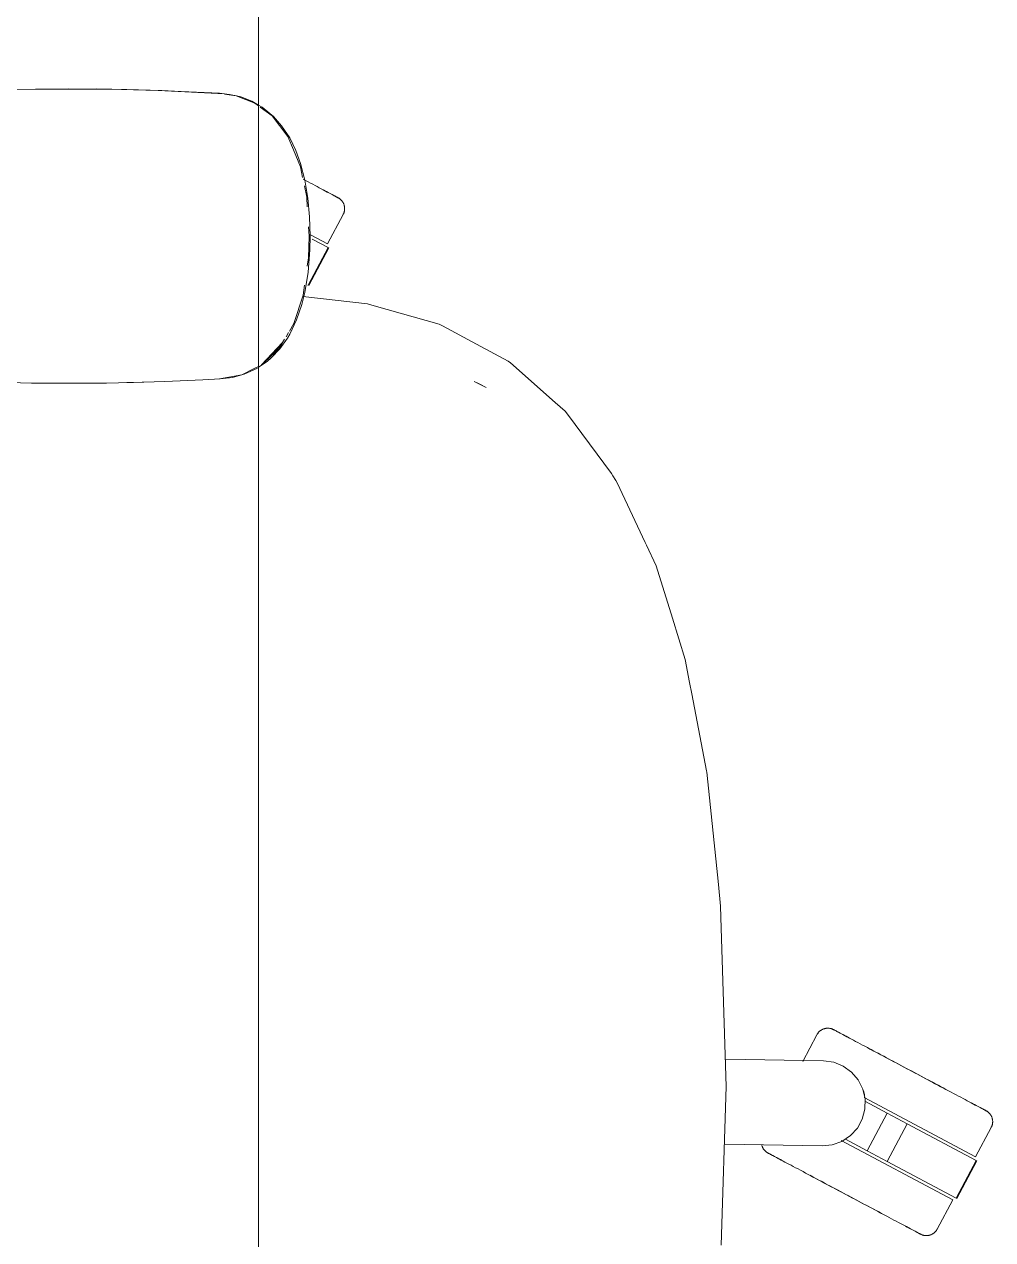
# Model space of a CAD drawing. Header units: millimetres. Extents: x 155927 to 326028, y -36033 to 97293.
# Drawn here: x 164215.7 to 164534.5, y 17334.7 to 17734.8 of the extents above; entities that cross this region are included whole.
import ezdxf

# ---------------------------------------------------------------- set-up
doc = ezdxf.new("R2010")
doc.units = ezdxf.units.MM
doc.header["$MEASUREMENT"] = 0
doc.layers.add('G-IMPT', color=8, linetype='CONTINUOUS', lineweight=9)
doc.layers.add('I-FURN', color=8, linetype='CONTINUOUS', lineweight=9)

msp = doc.modelspace()

# ---------------------------------------------------------------- linework, layer by layer
at = {"layer": 'G-IMPT'}
for p, q in [((164219.41, 17713.49), (164210.99, 17713.32)), ((164219.41, 17713.49), (164230.2, 17713.58)), ((164219.41, 17713.49), (164239.59, 17713.53)), ((164219.41, 17713.49), (164249.43, 17713.37)), ((164249.43, 17713.37), (164230.2, 17713.58)), ((164239.59, 17713.53), (164249.43, 17713.37)), ((164239.59, 17713.53), (164260.99, 17713.03)), ((164239.59, 17713.53), (164259.78, 17713.07)), ((164239.59, 17713.5), (164241.63, 17713.51)), ((164241.63, 17713.51), (164243.54, 17713.44)), ((164249.43, 17713.37), (164260.99, 17713.03)), ((164260.99, 17713.03), (164259.78, 17713.07)), ((164259.78, 17713.07), (164281.56, 17711.98)), ((164259.78, 17713.07), (164279.96, 17712.1)), ((164260.99, 17713.03), (164281.56, 17711.98)), ((164281.56, 17711.98), (164279.96, 17712.1)), ((164281.56, 17711.98), (164283.21, 17711.73)), ((164285.43, 17711.27), (164281.58, 17711.85)), ((164285.61, 17711.29), (164283.21, 17711.73)), ((164285.43, 17711.27), (164291.62, 17708.86)), ((164285.61, 17711.29), (164286.95, 17710.92)), ((164290.59, 17709.52), (164286.95, 17710.92)), ((164290.59, 17709.52), (164292.83, 17708.25)), ((164291.62, 17708.86), (164292.83, 17707.96)), ((164292.83, 17708.25), (164294.03, 17707.57)), ((164293.38, 17707.56), (164297.25, 17704.69)), ((164294.03, 17707.57), (164297.77, 17704.49)), ((164297.25, 17704.69), (164302.46, 17697.9)), ((164300.43, 17701.45), (164297.77, 17704.49)), ((164303.09, 17697.4), (164300.43, 17701.45)), ((164302.46, 17697.9), (164304.3, 17693.51)), ((164303.09, 17697.4), (164305.07, 17693.33)), ((164306.63, 17687.88), (164304.3, 17693.51)), ((164306.66, 17689), (164305.07, 17693.33)), ((164306.66, 17689), (164308.09, 17683.52)), ((164306.63, 17687.88), (164307.34, 17684.42)), ((164307.9, 17681.67), (164308.67, 17677.92)), ((164309.09, 17677.58), (164308.09, 17683.52)), ((164308.67, 17677.92), (164308.87, 17674.72)), ((164309.09, 17677.58), (164309.65, 17671.43)), ((164309.27, 17668.2), (164309.46, 17665.1)), ((164309.83, 17665.1), (164309.65, 17671.43)), ((164309.23, 17657.93), (164309.46, 17665.1)), ((164309.74, 17660.59), (164309.83, 17665.1)), ((164309.74, 17660.59), (164309.17, 17653.27)), ((164309.23, 17657.93), (164308.83, 17655.15)), ((164308.05, 17646.51), (164309.17, 17653.27)), ((164307.96, 17648.96), (164307.5, 17645.67)), ((164307.5, 17645.67), (164304.47, 17636.28)), ((164307.07, 17642.59), (164308.05, 17646.51)), ((164307.38, 17645.17), (164328.66, 17642.75)), ((164307.07, 17642.59), (164305.33, 17637.5)), ((164330.92, 17642.11), (164328.66, 17642.75)), ((164330.92, 17642.11), (164352.27, 17636.11)), ((164304.47, 17636.28), (164303, 17633.83)), ((164305.33, 17637.5), (164303.13, 17632.86)), ((164352.27, 17636.11), (164353.38, 17635.51)), ((164302.72, 17633.36), (164301.86, 17631.92)), ((164303.13, 17632.86), (164302.32, 17631.49)), ((164353.38, 17635.51), (164364.62, 17629.5)), ((164300.7, 17630.06), (164293.8, 17622.67)), ((164299.57, 17628.76), (164296.21, 17624.91)), ((164297.01, 17624.99), (164299.88, 17628.03)), ((164301.39, 17631.13), (164299.51, 17627.98)), ((164299.88, 17628.03), (164302.32, 17631.49)), ((164300.7, 17630.06), (164299.88, 17629.12)), ((164364.62, 17629.5), (164375.05, 17623.92)), ((164299.51, 17627.98), (164293.8, 17622.67)), ((164293.8, 17622.67), (164296.21, 17624.91)), ((164297.01, 17624.99), (164295.69, 17623.85)), ((164291.56, 17621.57), (164287.3, 17619.47)), ((164292.47, 17621.65), (164288.14, 17619.66)), ((164291.56, 17621.57), (164292.83, 17622.2)), ((164292.83, 17621.9), (164295.69, 17623.85)), ((164375.72, 17623.33), (164375.05, 17623.92)), ((164390.5, 17610.31), (164375.72, 17623.33)), ((164218.05, 17616.72), (164205.74, 17617.02)), ((164218.05, 17616.72), (164223.52, 17616.65)), ((164238.23, 17616.64), (164223.52, 17616.65)), ((164242.74, 17616.7), (164238.23, 17616.64)), ((164242.74, 17616.7), (164258.41, 17617.07)), ((164249.47, 17616.87), (164251.69, 17616.87)), ((164255.01, 17617.02), (164251.69, 17616.87)), ((164258.41, 17617.07), (164261.96, 17617.2)), ((164274.52, 17617.81), (164261.96, 17617.2)), ((164274.52, 17617.81), (164280.18, 17618.1)), ((164287.3, 17619.47), (164279.96, 17618.1)), ((164280.18, 17618.1), (164284.19, 17618.6)), ((164284.19, 17618.6), (164288.14, 17619.66)), ((164365.45, 17616.48), (164363.86, 17617.26)), ((164367.75, 17615.31), (164363.86, 17617.26)), ((164367.75, 17615.31), (164365.45, 17616.48)), ((164390.5, 17610.31), (164393.76, 17607.44)), ((164394.49, 17606.47), (164393.76, 17607.44)), ((164409.06, 17586.98), (164394.49, 17606.47)), ((164409.06, 17586.98), (164409.52, 17586.21)), ((164409.52, 17586.21), (164410.46, 17584.63)), ((164410.88, 17583.92), (164410.46, 17584.63)), ((164410.88, 17583.92), (164420.15, 17564.28)), ((164420.15, 17564.28), (164420.58, 17563.36)), ((164423.77, 17556.6), (164420.58, 17563.36)), ((164423.77, 17556.6), (164429.09, 17539.33)), ((164429.09, 17539.33), (164433.28, 17525.72)), ((164433.28, 17525.72), (164434.74, 17518.12)), ((164435.45, 17514.45), (164434.74, 17518.12)), ((164435.45, 17514.45), (164440.31, 17489.07)), ((164440.4, 17488.61), (164440.31, 17489.07)), ((164440.4, 17488.61), (164444.22, 17451.62)), ((164444.22, 17451.62), (164444.96, 17444.55)), ((164445.18, 17437.29), (164444.96, 17444.55)), ((164446.8, 17385.13), (164445.18, 17437.29)), ((164445.09, 17332.95), (164446.8, 17385.13))]:
    msp.add_line(p, q, dxfattribs=at)
at = {"layer": 'I-FURN'}
for p, q in [((164292.83, 18642.89), (164292.83, 16642.89)), ((164292.83, 16642.89), (164292.83, 18642.89)), ((164308.31, 17683.39), (164307.48, 17683.84)), ((164309.13, 17682.96), (164308.31, 17683.39)), ((164309.91, 17682.54), (164309.13, 17682.96)), ((164310.68, 17682.14), (164309.91, 17682.54)), ((164311.41, 17681.75), (164310.68, 17682.14)), ((164312.12, 17681.37), (164311.41, 17681.75)), ((164312.8, 17681.01), (164312.12, 17681.37)), ((164313.44, 17680.67), (164312.8, 17681.01)), ((164314.06, 17680.34), (164313.44, 17680.67)), ((164314.64, 17680.03), (164314.06, 17680.34)), ((164314.33, 17680.19), (164314.9, 17679.89)), ((164315.2, 17679.74), (164314.64, 17680.03)), ((164314.9, 17679.89), (164315.44, 17679.61)), ((164315.71, 17679.46), (164315.2, 17679.74)), ((164315.44, 17679.61), (164315.94, 17679.34)), ((164316.19, 17679.21), (164315.71, 17679.46)), ((164315.94, 17679.34), (164316.4, 17679.09)), ((164316.64, 17678.97), (164316.19, 17679.21)), ((164316.4, 17679.09), (164316.83, 17678.86)), ((164317.05, 17678.75), (164316.64, 17678.97)), ((164316.83, 17678.86), (164317.23, 17678.66)), ((164317.42, 17678.55), (164317.05, 17678.75)), ((164317.23, 17678.66), (164317.58, 17678.47)), ((164317.76, 17678.37), (164317.42, 17678.55)), ((164317.58, 17678.47), (164317.9, 17678.3)), ((164318.06, 17678.22), (164317.76, 17678.37)), ((164317.9, 17678.3), (164318.18, 17678.15)), ((164318.31, 17678.08), (164318.06, 17678.22)), ((164318.18, 17678.15), (164318.42, 17678.02)), ((164318.53, 17677.96), (164318.31, 17678.08)), ((164318.42, 17678.02), (164318.62, 17677.91)), ((164318.71, 17677.87), (164318.53, 17677.96)), ((164318.62, 17677.91), (164318.78, 17677.83)), ((164318.85, 17677.79), (164318.71, 17677.87)), ((164318.78, 17677.83), (164318.91, 17677.76)), ((164318.95, 17677.74), (164318.85, 17677.79)), ((164318.91, 17677.76), (164318.99, 17677.72)), ((164319.01, 17677.71), (164318.95, 17677.74)), ((164318.99, 17677.72), (164319.03, 17677.7)), ((164319.03, 17677.69), (164319.01, 17677.71)), ((164319.03, 17677.7), (164319.03, 17677.69)), ((164319.03, 17677.69), (164319.18, 17677.62)), ((164319.18, 17677.62), (164319.31, 17677.53)), ((164319.31, 17677.53), (164319.45, 17677.44)), ((164319.45, 17677.44), (164319.58, 17677.35)), ((164319.58, 17677.35), (164319.7, 17677.25)), ((164319.7, 17677.25), (164319.83, 17677.14)), ((164319.83, 17677.14), (164319.94, 17677.03)), ((164319.94, 17677.03), (164320.06, 17676.92)), ((164320.06, 17676.92), (164320.17, 17676.8)), ((164320.17, 17676.8), (164320.27, 17676.68)), ((164320.27, 17676.68), (164320.37, 17676.55)), ((164320.37, 17676.55), (164320.46, 17676.42)), ((164320.46, 17676.42), (164320.55, 17676.28)), ((164320.55, 17676.28), (164320.64, 17676.15)), ((164320.64, 17676.15), (164320.71, 17676)), ((164315.55, 17662.56), (164320.7, 17672.24)), ((164320.72, 17672.28), (164320.7, 17672.24)), ((164320.71, 17676), (164320.79, 17675.86)), ((164320.79, 17672.43), (164320.72, 17672.28)), ((164320.79, 17675.86), (164320.85, 17675.71)), ((164320.86, 17672.57), (164320.79, 17672.43)), ((164320.85, 17675.71), (164320.91, 17675.56)), ((164320.92, 17672.72), (164320.86, 17672.57)), ((164320.91, 17675.56), (164320.97, 17675.41)), ((164320.97, 17672.88), (164320.92, 17672.72)), ((164320.97, 17675.41), (164321.01, 17675.26)), ((164321.02, 17673.03), (164320.97, 17672.88)), ((164321.01, 17675.26), (164321.06, 17675.1)), ((164321.06, 17673.19), (164321.02, 17673.03)), ((164321.06, 17675.1), (164321.09, 17674.95)), ((164321.09, 17673.34), (164321.06, 17673.19)), ((164321.09, 17674.95), (164321.12, 17674.79)), ((164321.12, 17673.5), (164321.09, 17673.34)), ((164321.12, 17674.79), (164321.14, 17674.63)), ((164321.14, 17673.66), (164321.12, 17673.5)), ((164321.14, 17674.63), (164321.16, 17674.47)), ((164321.16, 17673.82), (164321.14, 17673.66)), ((164321.16, 17674.47), (164321.17, 17674.31)), ((164321.17, 17673.98), (164321.16, 17673.82)), ((164321.17, 17674.31), (164321.17, 17674.14)), ((164321.17, 17674.14), (164321.17, 17673.98)), ((164309.92, 17665.55), (164315.55, 17662.56)), ((164310.44, 17664.14), (164315.74, 17661.33)), ((164315.74, 17661.33), (164309.16, 17648.97)), ((164309.33, 17648.88), (164315.91, 17661.24)), ((164309.16, 17648.97), (164309.07, 17649.02)), ((164478.36, 17403.89), (164478.5, 17403.96)), ((164478.5, 17403.96), (164478.65, 17404.03)), ((164478.65, 17404.03), (164478.8, 17404.09)), ((164478.8, 17404.09), (164478.95, 17404.15)), ((164478.95, 17404.15), (164479.1, 17404.19)), ((164479.1, 17404.19), (164479.26, 17404.23)), ((164479.26, 17404.23), (164479.42, 17404.27)), ((164479.42, 17404.27), (164479.58, 17404.3)), ((164479.58, 17404.3), (164479.74, 17404.32)), ((164479.74, 17404.32), (164479.9, 17404.34)), ((164479.9, 17404.34), (164480.06, 17404.35)), ((164480.06, 17404.35), (164480.22, 17404.35)), ((164480.22, 17404.35), (164480.38, 17404.35)), ((164480.38, 17404.35), (164480.54, 17404.34)), ((164480.54, 17404.34), (164480.7, 17404.32)), ((164480.7, 17404.32), (164480.86, 17404.3)), ((164480.86, 17404.3), (164481.02, 17404.27)), ((164481.02, 17404.27), (164481.18, 17404.24)), ((164481.18, 17404.24), (164481.33, 17404.2)), ((164481.33, 17404.2), (164481.49, 17404.15)), ((164481.49, 17404.15), (164481.64, 17404.1)), ((164481.64, 17404.1), (164481.79, 17404.04)), ((164481.79, 17404.04), (164481.94, 17403.97)), ((164481.94, 17403.97), (164482.08, 17403.9)), ((164476.67, 17402.21), (164471.97, 17393.37)), ((164476.67, 17402.21), (164476.75, 17402.35)), ((164476.75, 17402.35), (164476.83, 17402.49)), ((164476.83, 17402.49), (164476.92, 17402.63)), ((164476.92, 17402.63), (164477.02, 17402.76)), ((164477.02, 17402.76), (164477.12, 17402.88)), ((164477.12, 17402.88), (164477.22, 17403.01)), ((164477.22, 17403.01), (164477.33, 17403.12)), ((164477.33, 17403.12), (164477.44, 17403.24)), ((164477.44, 17403.24), (164477.56, 17403.35)), ((164477.56, 17403.35), (164477.69, 17403.45)), ((164477.69, 17403.45), (164477.81, 17403.55)), ((164477.81, 17403.55), (164477.94, 17403.64)), ((164477.94, 17403.64), (164478.08, 17403.73)), ((164478.08, 17403.73), (164478.22, 17403.82)), ((164478.22, 17403.82), (164478.36, 17403.89)), ((164482.08, 17403.9), (164482.12, 17403.88)), ((164482.12, 17403.88), (164482.14, 17403.87)), ((164482.17, 17403.86), (164482.12, 17403.88)), ((164482.12, 17403.88), (164482.12, 17403.88)), ((164482.14, 17403.87), (164482.2, 17403.84)), ((164482.25, 17403.81), (164482.17, 17403.86)), ((164482.2, 17403.84), (164482.3, 17403.78)), ((164482.37, 17403.75), (164482.25, 17403.81)), ((164482.3, 17403.78), (164482.44, 17403.71)), ((164482.53, 17403.66), (164482.37, 17403.75)), ((164482.44, 17403.71), (164482.62, 17403.61)), ((164482.73, 17403.55), (164482.53, 17403.66)), ((164482.62, 17403.61), (164482.84, 17403.5)), ((164482.97, 17403.43), (164482.73, 17403.55)), ((164482.84, 17403.5), (164483.1, 17403.36)), ((164483.25, 17403.28), (164482.97, 17403.43)), ((164483.1, 17403.36), (164483.4, 17403.2)), ((164483.57, 17403.11), (164483.25, 17403.28)), ((164483.4, 17403.2), (164483.73, 17403.02)), ((164483.93, 17402.92), (164483.57, 17403.11)), ((164483.73, 17403.02), (164484.1, 17402.83)), ((164484.32, 17402.71), (164483.93, 17402.92)), ((164484.1, 17402.83), (164484.51, 17402.61)), ((164484.75, 17402.48), (164484.32, 17402.71)), ((164484.51, 17402.61), (164484.96, 17402.37)), ((164485.22, 17402.23), (164484.75, 17402.48)), ((164484.96, 17402.37), (164485.44, 17402.11)), ((164485.72, 17401.97), (164485.22, 17402.23)), ((164485.44, 17402.11), (164485.96, 17401.84)), ((164486.25, 17401.68), (164485.72, 17401.97)), ((164485.96, 17401.84), (164486.51, 17401.55)), ((164486.82, 17401.38), (164486.25, 17401.68)), ((164486.51, 17401.55), (164487.09, 17401.24)), ((164487.42, 17401.06), (164486.82, 17401.38)), ((164488.06, 17400.72), (164487.42, 17401.06)), ((164488.72, 17400.37), (164488.06, 17400.72)), ((164489.41, 17400), (164488.72, 17400.37)), ((164490.14, 17399.62), (164489.41, 17400)), ((164490.89, 17399.22), (164490.14, 17399.62)), ((164491.66, 17398.81), (164490.89, 17399.22)), ((164492.46, 17398.38), (164491.66, 17398.81)), ((164493.29, 17397.94), (164492.46, 17398.38)), ((164492.84, 17398.18), (164493.67, 17397.74)), ((164494.13, 17397.49), (164493.29, 17397.94)), ((164493.67, 17397.74), (164494.53, 17397.28)), ((164495, 17397.03), (164494.13, 17397.49)), ((164494.53, 17397.28), (164495.41, 17396.81)), ((164495.89, 17396.56), (164495, 17397.03)), ((164495.41, 17396.81), (164496.3, 17396.34)), ((164496.8, 17396.08), (164495.89, 17396.56)), ((164496.3, 17396.34), (164497.22, 17395.85)), ((164497.72, 17395.59), (164496.8, 17396.08)), ((164446.52, 17394.16), (164478.86, 17393.59)), ((164478.86, 17393.59), (164482.2, 17393.13)), ((164482.2, 17393.13), (164485.33, 17391.87)), ((164497.22, 17395.85), (164498.15, 17395.36)), ((164498.66, 17395.09), (164497.72, 17395.59)), ((164498.15, 17395.36), (164499.09, 17394.86)), ((164499.61, 17394.58), (164498.66, 17395.09)), ((164499.09, 17394.86), (164500.05, 17394.35)), ((164500.57, 17394.07), (164499.61, 17394.58)), ((164500.05, 17394.35), (164501.02, 17393.83)), ((164501.55, 17393.55), (164500.57, 17394.07)), ((164501.02, 17393.83), (164502, 17393.31)), ((164502.53, 17393.03), (164501.55, 17393.55)), ((164502, 17393.31), (164502.98, 17392.79)), ((164503.52, 17392.5), (164502.53, 17393.03)), ((164502.98, 17392.79), (164503.98, 17392.26)), ((164504.52, 17391.97), (164503.52, 17392.5)), ((164503.98, 17392.26), (164504.98, 17391.73)), ((164505.52, 17391.44), (164504.52, 17391.97)), ((164485.33, 17391.87), (164488.07, 17389.91)), ((164488.07, 17389.91), (164490.27, 17387.35)), ((164504.98, 17391.73), (164505.98, 17391.19)), ((164506.52, 17390.91), (164505.52, 17391.44)), ((164505.98, 17391.19), (164506.98, 17390.66)), ((164507.53, 17390.37), (164506.52, 17390.91)), ((164506.98, 17390.66), (164507.99, 17390.12)), ((164508.53, 17389.84), (164507.53, 17390.37)), ((164507.99, 17390.12), (164508.99, 17389.59)), ((164509.54, 17389.3), (164508.53, 17389.84)), ((164508.99, 17389.59), (164510, 17389.06)), ((164510.53, 17388.77), (164509.54, 17389.3)), ((164510, 17389.06), (164510.99, 17388.53)), ((164511.53, 17388.24), (164510.53, 17388.77)), ((164510.99, 17388.53), (164511.98, 17388)), ((164512.52, 17387.72), (164511.53, 17388.24)), ((164511.98, 17388), (164512.97, 17387.48)), ((164490.27, 17387.35), (164491.78, 17384.33)), ((164491.78, 17384.33), (164492.53, 17381.04)), ((164513.49, 17387.2), (164512.52, 17387.72)), ((164512.97, 17387.48), (164513.94, 17386.96)), ((164514.46, 17386.68), (164513.49, 17387.2)), ((164513.94, 17386.96), (164514.91, 17386.45)), ((164515.42, 17386.17), (164514.46, 17386.68)), ((164514.91, 17386.45), (164515.86, 17385.94)), ((164516.36, 17385.67), (164515.42, 17386.17)), ((164515.86, 17385.94), (164516.79, 17385.44)), ((164517.29, 17385.18), (164516.36, 17385.67)), ((164516.79, 17385.44), (164517.72, 17384.95)), ((164518.21, 17384.69), (164517.29, 17385.18)), ((164517.72, 17384.95), (164518.62, 17384.47)), ((164519.1, 17384.22), (164518.21, 17384.69)), ((164519.98, 17383.75), (164519.1, 17384.22)), ((164492.19, 17381.54), (164528.91, 17362.01)), ((164492.53, 17381.04), (164492.47, 17377.67)), ((164492.6, 17380.19), (164499.74, 17376.39)), ((164520.84, 17383.29), (164519.98, 17383.75)), ((164521.67, 17382.85), (164520.84, 17383.29)), ((164522.48, 17382.42), (164521.67, 17382.85)), ((164523.27, 17382), (164522.48, 17382.42)), ((164524.03, 17381.59), (164523.27, 17382)), ((164524.77, 17381.2), (164524.03, 17381.59)), ((164525.48, 17380.83), (164524.77, 17381.2)), ((164526.15, 17380.47), (164525.48, 17380.83)), ((164526.8, 17380.12), (164526.15, 17380.47)), ((164527.42, 17379.79), (164526.8, 17380.12)), ((164492.47, 17377.67), (164491.61, 17374.41)), ((164499.74, 17376.39), (164493.17, 17364.03)), ((164499.74, 17376.39), (164506.39, 17372.86)), ((164528, 17379.48), (164527.42, 17379.79)), ((164527.69, 17379.65), (164528.26, 17379.35)), ((164528.55, 17379.19), (164528, 17379.48)), ((164528.26, 17379.35), (164528.8, 17379.06)), ((164529.07, 17378.92), (164528.55, 17379.19)), ((164528.8, 17379.06), (164529.3, 17378.8)), ((164529.55, 17378.66), (164529.07, 17378.92)), ((164529.3, 17378.8), (164529.76, 17378.55)), ((164530, 17378.42), (164529.55, 17378.66)), ((164529.76, 17378.55), (164530.19, 17378.32)), ((164530.41, 17378.2), (164530, 17378.42)), ((164530.19, 17378.32), (164530.59, 17378.11)), ((164530.78, 17378.01), (164530.41, 17378.2)), ((164530.59, 17378.11), (164530.94, 17377.92)), ((164531.12, 17377.83), (164530.78, 17378.01)), ((164530.94, 17377.92), (164531.26, 17377.75)), ((164531.41, 17377.67), (164531.12, 17377.83)), ((164531.26, 17377.75), (164531.54, 17377.6)), ((164531.67, 17377.53), (164531.41, 17377.67)), ((164531.54, 17377.6), (164531.78, 17377.48)), ((164531.89, 17377.42), (164531.67, 17377.53)), ((164531.78, 17377.48), (164531.98, 17377.37)), ((164532.07, 17377.32), (164531.89, 17377.42)), ((164531.98, 17377.37), (164532.14, 17377.28)), ((164532.21, 17377.25), (164532.07, 17377.32)), ((164532.14, 17377.28), (164532.26, 17377.22)), ((164532.31, 17377.19), (164532.21, 17377.25)), ((164532.26, 17377.22), (164532.35, 17377.17)), ((164532.37, 17377.16), (164532.31, 17377.19)), ((164532.35, 17377.17), (164532.39, 17377.15)), ((164532.39, 17377.15), (164532.37, 17377.16)), ((164532.39, 17377.15), (164532.53, 17377.07)), ((164532.39, 17377.15), (164532.39, 17377.15)), ((164532.53, 17377.07), (164532.67, 17376.99)), ((164532.67, 17376.99), (164532.81, 17376.9)), ((164532.81, 17376.9), (164532.94, 17376.8)), ((164532.94, 17376.8), (164533.06, 17376.7)), ((164533.06, 17376.7), (164533.19, 17376.6)), ((164533.19, 17376.6), (164533.3, 17376.49)), ((164533.3, 17376.49), (164533.42, 17376.37)), ((164533.42, 17376.37), (164533.53, 17376.25)), ((164533.53, 17376.25), (164533.63, 17376.13)), ((164533.63, 17376.13), (164533.73, 17376)), ((164533.73, 17376), (164533.82, 17375.87)), ((164491.61, 17374.41), (164489.99, 17371.45)), ((164506.39, 17372.86), (164499.81, 17360.5)), ((164506.39, 17372.86), (164529.09, 17360.78)), ((164533.82, 17375.87), (164533.91, 17375.74)), ((164533.91, 17375.74), (164533.99, 17375.6)), ((164533.99, 17375.6), (164534.07, 17375.46)), ((164534.07, 17375.46), (164534.14, 17375.31)), ((164534.14, 17375.31), (164534.21, 17375.17)), ((164534.22, 17372.03), (164534.15, 17371.88)), ((164534.21, 17375.17), (164534.27, 17375.02)), ((164534.28, 17372.18), (164534.22, 17372.03)), ((164534.27, 17375.02), (164534.32, 17374.87)), ((164534.33, 17372.33), (164534.28, 17372.18)), ((164534.32, 17374.87), (164534.37, 17374.71)), ((164534.38, 17372.49), (164534.33, 17372.33)), ((164534.37, 17374.71), (164534.41, 17374.56)), ((164534.42, 17372.64), (164534.38, 17372.49)), ((164534.41, 17374.56), (164534.45, 17374.4)), ((164534.45, 17372.8), (164534.42, 17372.64)), ((164534.45, 17374.4), (164534.48, 17374.24)), ((164534.48, 17372.96), (164534.45, 17372.8)), ((164534.48, 17374.24), (164534.5, 17374.08)), ((164534.5, 17373.12), (164534.48, 17372.96)), ((164534.5, 17374.08), (164534.52, 17373.92)), ((164534.52, 17373.28), (164534.5, 17373.12)), ((164534.52, 17373.92), (164534.53, 17373.76)), ((164534.53, 17373.44), (164534.52, 17373.28)), ((164534.53, 17373.76), (164534.53, 17373.6)), ((164534.53, 17373.6), (164534.53, 17373.44)), ((164487.71, 17368.97), (164484.9, 17367.1)), ((164489.99, 17371.45), (164487.71, 17368.97)), ((164528.91, 17362.01), (164534.06, 17371.7)), ((164534.08, 17371.74), (164534.06, 17371.7)), ((164534.15, 17371.88), (164534.08, 17371.74)), ((164478.37, 17365.61), (164446.18, 17366.17)), ((164458.5, 17365.86), (164458.47, 17366.01)), ((164458.54, 17365.7), (164458.5, 17365.86)), ((164458.59, 17365.55), (164458.54, 17365.7)), ((164458.65, 17365.4), (164458.59, 17365.55)), ((164458.71, 17365.25), (164458.65, 17365.4)), ((164458.77, 17365.1), (164458.71, 17365.25)), ((164458.84, 17364.95), (164458.77, 17365.1)), ((164458.92, 17364.81), (164458.84, 17364.95)), ((164459.01, 17364.68), (164458.92, 17364.81)), ((164459.09, 17364.54), (164459.01, 17364.68)), ((164459.19, 17364.41), (164459.09, 17364.54)), ((164459.29, 17364.28), (164459.19, 17364.41)), ((164459.39, 17364.16), (164459.29, 17364.28)), ((164459.5, 17364.04), (164459.39, 17364.16)), ((164459.61, 17363.93), (164459.5, 17364.04)), ((164481.72, 17365.96), (164478.37, 17365.61)), ((164484.9, 17367.1), (164481.72, 17365.96)), ((164484.65, 17367.43), (164521.4, 17347.89)), ((164493.17, 17364.03), (164486.03, 17367.83)), ((164499.81, 17360.5), (164493.17, 17364.03)), ((164459.73, 17363.82), (164459.61, 17363.93)), ((164459.85, 17363.71), (164459.73, 17363.82)), ((164459.98, 17363.61), (164459.85, 17363.71)), ((164460.11, 17363.52), (164459.98, 17363.61)), ((164460.24, 17363.43), (164460.11, 17363.52)), ((164460.38, 17363.34), (164460.24, 17363.43)), ((164460.52, 17363.27), (164460.38, 17363.34)), ((164460.53, 17363.26), (164460.52, 17363.27)), ((164460.52, 17363.27), (164460.54, 17363.25)), ((164460.57, 17363.24), (164460.53, 17363.26)), ((164460.54, 17363.25), (164460.6, 17363.22)), ((164460.65, 17363.2), (164460.57, 17363.24)), ((164460.6, 17363.22), (164460.7, 17363.17)), ((164460.77, 17363.13), (164460.65, 17363.2)), ((164460.7, 17363.17), (164460.84, 17363.09)), ((164460.94, 17363.05), (164460.77, 17363.13)), ((164460.84, 17363.09), (164461.02, 17363)), ((164461.14, 17362.94), (164460.94, 17363.05)), ((164461.02, 17363), (164461.24, 17362.88)), ((164461.38, 17362.81), (164461.14, 17362.94)), ((164461.24, 17362.88), (164461.5, 17362.74)), ((164461.66, 17362.66), (164461.38, 17362.81)), ((164461.5, 17362.74), (164461.8, 17362.59)), ((164461.98, 17362.49), (164461.66, 17362.66)), ((164461.8, 17362.59), (164462.13, 17362.41)), ((164462.33, 17362.3), (164461.98, 17362.49)), ((164462.13, 17362.41), (164462.51, 17362.21)), ((164462.72, 17362.09), (164462.33, 17362.3)), ((164462.51, 17362.21), (164462.92, 17361.99)), ((164463.15, 17361.87), (164462.72, 17362.09)), ((164462.92, 17361.99), (164463.36, 17361.75)), ((164463.62, 17361.62), (164463.15, 17361.87)), ((164463.36, 17361.75), (164463.85, 17361.5)), ((164464.12, 17361.35), (164463.62, 17361.62)), ((164463.85, 17361.5), (164464.36, 17361.22)), ((164464.66, 17361.07), (164464.12, 17361.35)), ((164464.36, 17361.22), (164464.91, 17360.93)), ((164465.23, 17360.76), (164464.66, 17361.07)), ((164464.91, 17360.93), (164465.5, 17360.62)), ((164465.5, 17360.62), (164466.11, 17360.29)), ((164466.11, 17360.29), (164466.76, 17359.95)), ((164466.76, 17359.95), (164467.44, 17359.59)), ((164522.52, 17348.42), (164499.81, 17360.5)), ((164529.09, 17360.78), (164522.52, 17348.42)), ((164522.69, 17348.33), (164529.27, 17360.69)), ((164467.44, 17359.59), (164468.15, 17359.21)), ((164468.15, 17359.21), (164468.88, 17358.82)), ((164468.88, 17358.82), (164469.64, 17358.42)), ((164469.64, 17358.42), (164470.43, 17358)), ((164470.43, 17358), (164471.24, 17357.56)), ((164471.24, 17357.56), (164472.08, 17357.12)), ((164472.08, 17357.12), (164472.94, 17356.67)), ((164472.94, 17356.67), (164473.81, 17356.2)), ((164473.81, 17356.2), (164474.71, 17355.72)), ((164475.2, 17355.46), (164474.29, 17355.94)), ((164474.71, 17355.72), (164475.62, 17355.24)), ((164476.12, 17354.97), (164475.2, 17355.46)), ((164475.62, 17355.24), (164476.55, 17354.74)), ((164477.06, 17354.47), (164476.12, 17354.97)), ((164476.55, 17354.74), (164477.5, 17354.24)), ((164478.01, 17353.97), (164477.06, 17354.47)), ((164477.5, 17354.24), (164478.45, 17353.73)), ((164478.97, 17353.45), (164478.01, 17353.97)), ((164478.45, 17353.73), (164479.42, 17353.22)), ((164479.95, 17352.94), (164478.97, 17353.45)), ((164479.42, 17353.22), (164480.4, 17352.7)), ((164480.93, 17352.41), (164479.95, 17352.94)), ((164480.4, 17352.7), (164481.39, 17352.17)), ((164481.92, 17351.89), (164480.93, 17352.41)), ((164481.39, 17352.17), (164482.38, 17351.64)), ((164482.92, 17351.36), (164481.92, 17351.89)), ((164482.38, 17351.64), (164483.38, 17351.11)), ((164483.92, 17350.82), (164482.92, 17351.36)), ((164483.38, 17351.11), (164484.38, 17350.58)), ((164484.93, 17350.29), (164483.92, 17350.82)), ((164484.38, 17350.58), (164485.39, 17350.04)), ((164485.93, 17349.75), (164484.93, 17350.29)), ((164485.39, 17350.04), (164486.39, 17349.51)), ((164486.94, 17349.22), (164485.93, 17349.75)), ((164486.39, 17349.51), (164487.4, 17348.98)), ((164487.94, 17348.69), (164486.94, 17349.22)), ((164487.4, 17348.98), (164488.4, 17348.44)), ((164488.94, 17348.16), (164487.94, 17348.69)), ((164488.4, 17348.44), (164489.4, 17347.91)), ((164489.93, 17347.63), (164488.94, 17348.16)), ((164489.4, 17347.91), (164490.39, 17347.39)), ((164490.92, 17347.1), (164489.93, 17347.63)), ((164490.39, 17347.39), (164491.37, 17346.86)), ((164491.9, 17346.58), (164490.92, 17347.1)), ((164491.37, 17346.86), (164492.35, 17346.34)), ((164492.87, 17346.07), (164491.9, 17346.58)), ((164492.35, 17346.34), (164493.31, 17345.83)), ((164493.83, 17345.56), (164492.87, 17346.07)), ((164493.31, 17345.83), (164494.26, 17345.33)), ((164494.77, 17345.06), (164493.83, 17345.56)), ((164494.26, 17345.33), (164495.2, 17344.83)), ((164495.7, 17344.56), (164494.77, 17345.06)), ((164495.2, 17344.83), (164496.12, 17344.34)), ((164496.61, 17344.08), (164495.7, 17344.56)), ((164496.12, 17344.34), (164497.03, 17343.86)), ((164497.51, 17343.6), (164496.61, 17344.08)), ((164516.25, 17338.2), (164521.4, 17347.89)), ((164497.03, 17343.86), (164497.91, 17343.38)), ((164498.39, 17343.13), (164497.51, 17343.6)), ((164497.91, 17343.38), (164498.78, 17342.92)), ((164499.24, 17342.68), (164498.39, 17343.13)), ((164498.78, 17342.92), (164499.63, 17342.47)), ((164500.08, 17342.23), (164499.24, 17342.68)), ((164499.63, 17342.47), (164500.45, 17342.03)), ((164500.45, 17342.03), (164501.25, 17341.61)), ((164501.25, 17341.61), (164502.03, 17341.2)), ((164502.03, 17341.2), (164502.78, 17340.8)), ((164502.78, 17340.8), (164503.5, 17340.41)), ((164503.5, 17340.41), (164504.2, 17340.04)), ((164504.2, 17340.04), (164504.86, 17339.69)), ((164504.86, 17339.69), (164505.49, 17339.35)), ((164505.49, 17339.35), (164506.1, 17339.03)), ((164506.41, 17338.87), (164505.82, 17339.18)), ((164506.1, 17339.03), (164506.66, 17338.73)), ((164506.96, 17338.58), (164506.41, 17338.87)), ((164506.66, 17338.73), (164507.2, 17338.45)), ((164507.48, 17338.3), (164506.96, 17338.58)), ((164507.2, 17338.45), (164507.7, 17338.18)), ((164507.96, 17338.04), (164507.48, 17338.3)), ((164507.7, 17338.18), (164508.17, 17337.93)), ((164508.4, 17337.81), (164507.96, 17338.04)), ((164508.17, 17337.93), (164508.6, 17337.7)), ((164508.81, 17337.59), (164508.4, 17337.81)), ((164508.6, 17337.7), (164508.99, 17337.49)), ((164509.19, 17337.39), (164508.81, 17337.59)), ((164508.99, 17337.49), (164509.35, 17337.31)), ((164509.52, 17337.21), (164509.19, 17337.39)), ((164509.35, 17337.31), (164509.66, 17337.14)), ((164509.82, 17337.05), (164509.52, 17337.21)), ((164509.66, 17337.14), (164509.94, 17336.99)), ((164510.08, 17336.92), (164509.82, 17337.05)), ((164509.94, 17336.99), (164510.18, 17336.86)), ((164510.3, 17336.8), (164510.08, 17336.92)), ((164510.18, 17336.86), (164510.38, 17336.75)), ((164510.48, 17336.7), (164510.3, 17336.8)), ((164510.38, 17336.75), (164510.55, 17336.67)), ((164510.62, 17336.63), (164510.48, 17336.7)), ((164510.55, 17336.67), (164510.67, 17336.6)), ((164510.72, 17336.58), (164510.62, 17336.63)), ((164510.67, 17336.6), (164510.75, 17336.56)), ((164510.78, 17336.54), (164510.72, 17336.58)), ((164510.75, 17336.56), (164510.79, 17336.54)), ((164510.8, 17336.53), (164510.78, 17336.54)), ((164510.79, 17336.54), (164510.8, 17336.53)), ((164510.84, 17336.51), (164510.8, 17336.53)), ((164510.98, 17336.44), (164510.84, 17336.51)), ((164511.13, 17336.38), (164510.98, 17336.44)), ((164511.28, 17336.32), (164511.13, 17336.38)), ((164511.43, 17336.26), (164511.28, 17336.32)), ((164511.58, 17336.22), (164511.43, 17336.26)), ((164511.74, 17336.18), (164511.58, 17336.22)), ((164511.9, 17336.14), (164511.74, 17336.18)), ((164512.06, 17336.11), (164511.9, 17336.14)), ((164512.22, 17336.09), (164512.06, 17336.11)), ((164512.38, 17336.07), (164512.22, 17336.09)), ((164512.54, 17336.06), (164512.38, 17336.07)), ((164512.7, 17336.06), (164512.54, 17336.06)), ((164512.86, 17336.07), (164512.7, 17336.06)), ((164513.02, 17336.08), (164512.86, 17336.07)), ((164513.18, 17336.09), (164513.02, 17336.08)), ((164513.34, 17336.11), (164513.18, 17336.09)), ((164513.5, 17336.14), (164513.34, 17336.11)), ((164513.66, 17336.18), (164513.5, 17336.14)), ((164513.81, 17336.22), (164513.66, 17336.18)), ((164513.97, 17336.27), (164513.81, 17336.22)), ((164514.12, 17336.32), (164513.97, 17336.27)), ((164514.27, 17336.38), (164514.12, 17336.32)), ((164514.41, 17336.45), (164514.27, 17336.38)), ((164514.56, 17336.52), (164514.41, 17336.45)), ((164514.7, 17336.6), (164514.56, 17336.52)), ((164514.84, 17336.68), (164514.7, 17336.6)), ((164514.97, 17336.77), (164514.84, 17336.68)), ((164515.1, 17336.86), (164514.97, 17336.77)), ((164515.23, 17336.96), (164515.1, 17336.86)), ((164515.35, 17337.07), (164515.23, 17336.96)), ((164515.47, 17337.18), (164515.35, 17337.07)), ((164515.59, 17337.29), (164515.47, 17337.18)), ((164515.7, 17337.41), (164515.59, 17337.29)), ((164515.8, 17337.53), (164515.7, 17337.41)), ((164515.9, 17337.66), (164515.8, 17337.53)), ((164516, 17337.79), (164515.9, 17337.66)), ((164516.09, 17337.92), (164516, 17337.79)), ((164516.17, 17338.06), (164516.09, 17337.92)), ((164516.25, 17338.2), (164516.17, 17338.06))]:
    msp.add_line(p, q, dxfattribs=at)
msp.add_arc((164478.8, 17379.6), 13.81, 12.3473, 17.336, dxfattribs=at)
msp.add_open_spline([(164492.12, 17383.24), (164492.24, 17382.82), (164492.31, 17382.39), (164492.37, 17381.95)], degree=3, dxfattribs=at)

doc.saveas('drawing.dxf')
